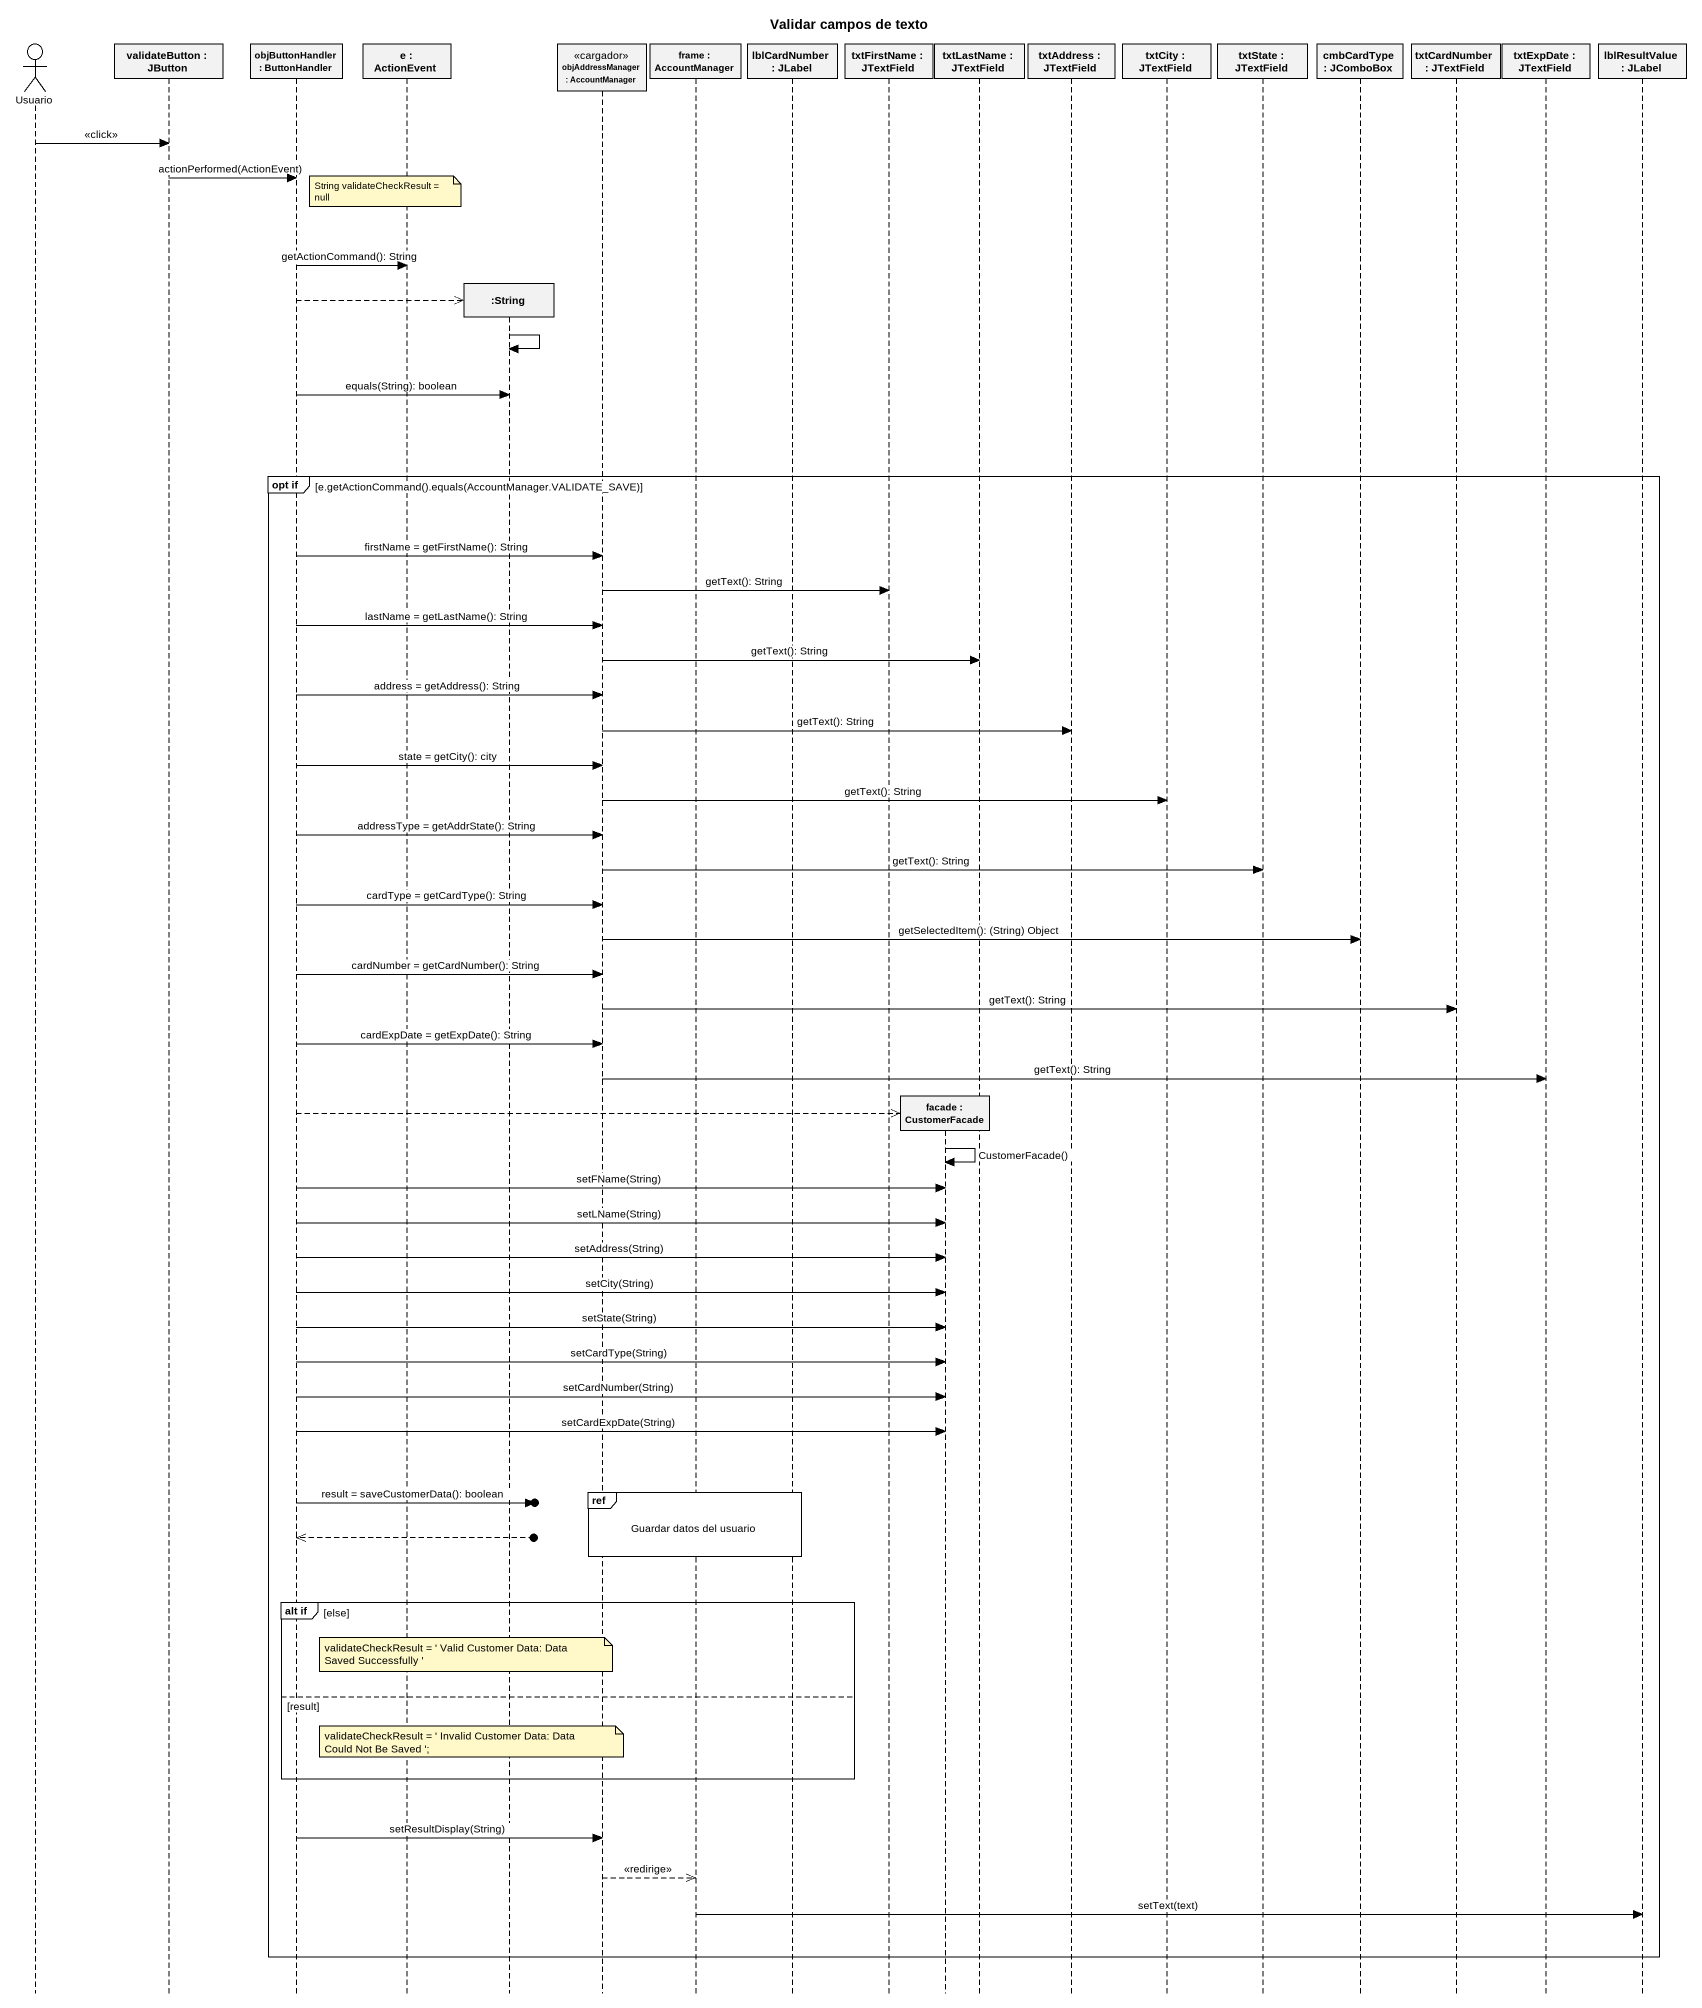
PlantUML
@startuml
title Validar campos de texto
hide footbox
actor Usuario
participant "validateButton : JButton" as validateButton
participant "objButtonHandler : ButtonHandler" as objButtonHandler
participant "e : ActionEvent" as e
participant ":String" as String
participant "objAddressManager : AccountManager" as objAddressManager <<cargador>>
participant "frame : AccountManager" as frame_
participant "lblCardNumber : JLabel" as lblCardNumber
participant "txtFirstName : JTextField" as txtFirstName
participant "facade : CustomerFacade" as facade
participant "txtLastName : JTextField" as txtLastName
participant "txtAddress : JTextField" as txtAddress
participant "txtCity : JTextField" as txtCity
participant "txtState : JTextField" as txtState
participant "cmbCardType : JComboBox" as cmbCardType
participant "txtCardNumber : JTextField" as txtCardNumber
participant "txtExpDate : JTextField" as txtExpDate
participant "lblResultValue : JLabel" as lblResultValue

Usuario -> validateButton : <<click>>
validateButton -> objButtonHandler : actionPerformed(ActionEvent)
note over e : String validateCheckResult = null
objButtonHandler -> e : getActionCommand(): String
objButtonHandler -->> String **
String -> String
objButtonHandler -> String : equals(String): boolean
group opt if [e.getActionCommand().equals(AccountManager.VALIDATE_SAVE)]
  objButtonHandler -> objAddressManager : firstName = getFirstName(): String
  objAddressManager -> txtFirstName : getText(): String
  objButtonHandler -> objAddressManager : lastName = getLastName(): String
  objAddressManager -> txtLastName : getText(): String
  objButtonHandler -> objAddressManager : address = getAddress(): String
  objAddressManager -> txtAddress : getText(): String
  objButtonHandler -> objAddressManager : state = getCity(): city
  objAddressManager -> txtCity : getText(): String
  objButtonHandler -> objAddressManager : addressType = getAddrState(): String
  objAddressManager -> txtState : getText(): String
  objButtonHandler -> objAddressManager : cardType = getCardType(): String
  objAddressManager -> cmbCardType : getSelectedItem(): (String) Object
  objButtonHandler -> objAddressManager : cardNumber = getCardNumber(): String
  objAddressManager -> txtCardNumber : getText(): String
  objButtonHandler -> objAddressManager : cardExpDate = getExpDate(): String
  objAddressManager -> txtExpDate : getText(): String
  objButtonHandler -->> facade **
  facade -> facade : CustomerFacade()
  objButtonHandler -> facade : setFName(String)
  objButtonHandler -> facade : setLName(String)
  objButtonHandler -> facade : setAddress(String)
  objButtonHandler -> facade : setCity(String)
  objButtonHandler -> facade : setState(String)
  objButtonHandler -> facade : setCardType(String)
  objButtonHandler -> facade : setCardNumber(String)
  objButtonHandler -> facade : setCardExpDate(String)
  ref over objAddressManager, frame_, lblCardNumber : Guardar datos del usuario
  objButtonHandler ->o] : result = saveCustomerData(): boolean
  objButtonHandler <<--o]
  group alt if [else]
    note over String : validateCheckResult = ' Valid Customer Data: Data Saved Successfully '
  else result
    note over String : validateCheckResult = ' Invalid Customer Data: Data Could Not Be Saved ';
  end
  objButtonHandler -> objAddressManager : setResultDisplay(String)
  objAddressManager -->> frame_ : <<redirige>>
  frame_ -> lblResultValue : setText(text)
end
@enduml
